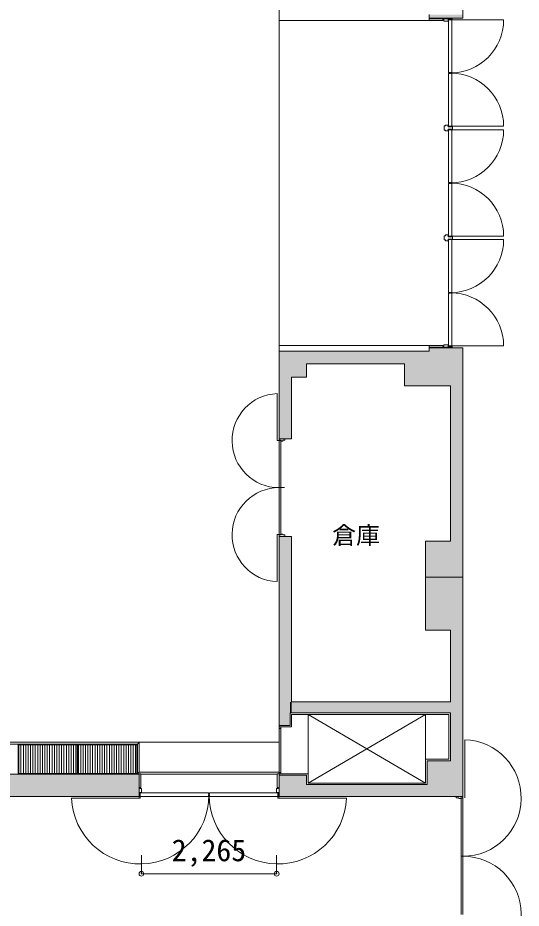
# Model space of a CAD drawing. Units: millimetres, scale not verified. Extents: x -41541 to 40812, y -111456 to -40681.
# Drawn here: x 16409 to 24839, y -92111 to -77201 of the extents above; entities that cross this region are included whole.
import ezdxf
from ezdxf.enums import TextEntityAlignment as Align

# ---------------------------------------------------------------- set-up
doc = ezdxf.new("R2010")
doc.units = ezdxf.units.MM
doc.header["$LTSCALE"] = 200
doc.header["$PDMODE"] = 32
doc.header["$PDSIZE"] = 80
for name, color, linetype, lineweight in [('0-1_躯体', 7, 'Continuous', 9), ('0-2_建具', 7, 'Continuous', 9), ('0-3_仕上', 4, 'Continuous', 5), ('0-6_寸法', 4, 'Continuous', 5)]:
    doc.layers.add(name, color=color, linetype=linetype, lineweight=lineweight)
doc.layers.add('0-4_室名', color=7, linetype='Continuous')
doc.styles.add('ＭＳ ゴシック', font='')
doc.styles.add('ＭＳ Ｐゴシック', font='')
doc.styles.get('ＭＳ ゴシック').set_extended_font_data('MS Gothic')
doc.styles.get('ＭＳ Ｐゴシック').set_extended_font_data('MS PGothic')

msp = doc.modelspace()

# ---------------------------------------------------------------- linework, layer by layer
at = {"layer": '0-1_躯体'}
for p, q in [((20783.9, -83159.5), (20783.9, -56764.9)), ((23863.9, -77206.2), (23863.9, -74116.2)), ((23298.9, -77246.2), (23298.9, -77146.2)), ((23863.9, -77206.2), (23298.9, -77206.2)), ((23033.9, -77246.2), (20783.9, -77246.2)), ((23298.9, -77246.2), (23033.9, -77246.2)), ((23033.9, -82686.2), (20783.9, -82686.2)), ((20783.9, -82686.2), (20783.9, -90241.2)), ((23298.9, -82686.2), (23033.9, -82686.2)), ((23298.9, -82686.2), (23298.9, -82786.2)), ((23863.9, -82726.2), (23298.9, -82726.2)), ((23863.9, -82726.2), (23863.9, -90241.2)), ((21578.9, -82786.2), (20783.9, -82786.2)), ((21505.1, -82786.2), (23298.9, -82786.2)), ((21243.9, -82996.2), (22886.9, -82996.2)), ((21243.9, -82996.2), (21243.9, -83216.2)), ((22886.9, -82996.2), (22886.9, -83366.2)), ((20993.9, -84251.2), (20993.9, -83216.2)), ((20993.9, -83216.2), (20993.9, -84251.2)), ((20993.9, -83216.2), (21243.9, -83216.2)), ((23653.9, -83366.2), (22886.9, -83366.2)), ((20993.9, -85886.2), (20783.9, -85886.2)), ((20993.9, -88656.2), (20993.9, -85886.2)), ((23233.9, -85966.2), (23233.9, -87456.2)), ((23233.9, -86566.2), (23863.9, -86566.2)), ((23653.9, -87456.2), (23233.9, -87456.2)), ((23653.9, -87456.2), (23653.9, -88656.2)), ((20993.9, -88656.2), (23653.9, -88656.2)), ((20968.9, -88841.2), (23653.9, -88841.2)), ((20968.9, -89051.2), (20968.9, -88841.2)), ((23653.9, -88841.2), (23653.9, -89641.2)), ((20993.9, -88866.2), (23628.9, -88866.2)), ((20993.9, -89076.2), (20993.9, -88866.2)), ((23238.9, -88865.8), (21268.9, -90016.2)), ((21268.9, -90016.2), (21268.9, -88866.2)), ((23238.9, -90016.2), (21268.9, -88866.2)), ((23238.9, -88865.8), (23238.9, -90016.2)), ((23628.9, -88866.2), (23628.9, -89616.2)), ((20783.9, -89051.2), (20968.9, -89051.2)), ((20993.9, -89076.2), (20783.9, -89076.2)), ((20813.9, -89861.2), (20813.9, -89076.2)), ((20783.4, -89331.2), (9593.9, -89331.2)), ((9618.9, -89366.2), (18413.9, -89366.2)), ((18438.9, -89331.2), (18413.9, -89366.2)), ((18413.9, -89366.2), (18413.9, -89866.2)), ((18438.9, -89831.2), (18438.9, -89331.2)), ((23238.9, -89616.2), (23628.9, -89616.2)), ((23263.9, -89641.2), (23263.9, -90041.2)), ((23263.9, -89641.2), (23653.9, -89641.2)), ((9593.9, -89866.2), (18438.9, -89866.2)), ((18438.9, -89831.2), (18413.9, -89866.2)), ((20783.4, -89831.2), (18438.9, -89831.2)), ((18468.9, -89861.2), (18468.9, -89866.2)), ((18468.9, -89866.2), (20753.9, -89866.2)), ((20783.9, -89861.2), (20753.9, -89861.2)), ((20753.9, -89861.2), (20753.9, -89866.2)), ((21243.9, -89861.2), (20777.6, -89861.2)), ((21243.9, -89886.2), (20783.9, -89886.2)), ((21268.9, -89861.2), (20789.4, -89861.2)), ((21243.9, -89886.2), (21243.9, -90041.2)), ((21243.9, -90041.2), (23263.9, -90041.2)), ((21268.9, -90016.2), (23238.9, -90016.2)), ((9593.9, -90241.2), (18438.9, -90241.2)), ((20783.9, -90241.2), (23863.9, -90241.2))]:
    msp.add_line(p, q, dxfattribs=at)
for points in [[(23653.9, -83366.2), (23653.9, -85966.2), (23233.9, -85966.2)], [(20783.9, -84251.2), (20792.8, -84251.2), (20993.9, -84251.2)], [(18468.9, -89861.2), (18438.9, -89861.2), (18438.9, -90241.2)]]:
    msp.add_lwpolyline(points, dxfattribs=at)
at = {"layer": '0-1_躯体', "color": 9}
for points in [[(23298.9, -77146.2), (23298.9, -77206.2), (23863.9, -77146.2), (23863.9, -77206.2)], [(23863.9, -82726.2), (23298.9, -82726.2), (23863.9, -82786.2), (23298.9, -82786.2)], [(23863.9, -82726.2), (23653.9, -82726.2), (23863.9, -85966.2), (23653.9, -85966.2)], [(20783.9, -82786.2), (20783.9, -83216.2), (21243.9, -82786.2), (21243.9, -83216.2)], [(20993.9, -84251.2), (20993.9, -82786.2), (20783.9, -84251.2), (20783.9, -82786.2)], [(21243.9, -82996.2), (23298.9, -82996.2), (21243.9, -82786.2), (23298.9, -82786.2)], [(22886.9, -83366.2), (23863.9, -83366.2), (22886.9, -82786.2), (23863.9, -82786.2)], [(20993.9, -88656.2), (20993.9, -85886.2), (20783.9, -88656.2), (20783.9, -85886.2)], [(23863.9, -86566.2), (23863.9, -85966.2), (23233.9, -86566.2), (23233.9, -85966.2)], [(23653.9, -87456.2), (23653.9, -86566.2), (23233.9, -87456.2), (23233.9, -86566.2)], [(23863.9, -86566.2), (23653.9, -86566.2), (23863.9, -89641.2), (23653.9, -89641.2)], [(20968.9, -89051.2), (20968.9, -88656.2), (20783.9, -89051.2), (20783.9, -88656.2)], [(20993.9, -88656.2), (20968.9, -88656.2), (20993.9, -88841.2), (20968.9, -88841.2)], [(20968.9, -88841.2), (23653.9, -88841.2), (20968.9, -88656.2), (23653.9, -88656.2)], [(23263.9, -89641.2), (23263.9, -90241.2), (23863.9, -89641.2), (23863.9, -90241.2)], [(18438.9, -89866.2), (9593.9, -89866.2), (18438.9, -90241.2), (9593.9, -90241.2)], [(20783.9, -90241.2), (21243.9, -90241.2), (20783.9, -89886.2), (21243.9, -89886.2)], [(23863.9, -90241.2), (23863.9, -90041.2), (21243.9, -90241.2), (21243.9, -90041.2)]]:
    msp.add_solid(points, dxfattribs=at)
at = {"layer": '0-2_建具'}
for p, q in [((23298.9, -77246.2), (23298.9, -77216.2)), ((23678.9, -77216.2), (23298.9, -77216.2)), ((23543.9, -77231.2), (23528.9, -77231.2)), ((23528.9, -77231.2), (23528.9, -77246.2)), ((23543.9, -77231.2), (23543.9, -77256.2)), ((23678.8, -77226.2), (23613.9, -77226.2)), ((23613.9, -77226.2), (23613.9, -77256.2)), ((23683.9, -77228.7), (23678.8, -77226.2)), ((23683.9, -77206.2), (23678.9, -77206.2)), ((23678.9, -77206.2), (23678.9, -77216.2)), ((23683.9, -77206.2), (23683.9, -77228.7)), ((23528.9, -77246.2), (23298.9, -77246.2)), ((23613.9, -77256.2), (23543.9, -77256.2)), ((23618.9, -77236.2), (23618.9, -78118.7)), ((23678.9, -78118.7), (23678.9, -77236.2)), ((23641.4, -78118.7), (23618.9, -78118.7)), ((23641.4, -78118.7), (23641.4, -78124.7)), ((23641.4, -78133.7), (23641.4, -78127.7)), ((23618.9, -79016.2), (23618.9, -78133.7)), ((23641.4, -78133.7), (23618.9, -78133.7)), ((23678.9, -78133.7), (23678.9, -79016.2)), ((23573.9, -79011.2), (23548.9, -79011.2)), ((23548.9, -79011.2), (23548.9, -79081.2)), ((23613.9, -78996.2), (23613.9, -79026.2)), ((23678.9, -79026.2), (23688.9, -79021.3)), ((23688.9, -79036.2), (23688.9, -79021.3)), ((23573.9, -79081.2), (23548.9, -79081.2)), ((23573.9, -79081.2), (23573.9, -79096.2)), ((23678.9, -79026.2), (23613.9, -79026.2)), ((23618.9, -79076.2), (23618.9, -79958.7)), ((23678.9, -79066.2), (23688.9, -79071.1)), ((23678.9, -79958.7), (23678.9, -79076.2)), ((23688.9, -79028.2), (23688.9, -79071.1)), ((23641.4, -79958.7), (23618.9, -79958.7)), ((23618.9, -80856.2), (23618.9, -79973.7)), ((23641.4, -79973.7), (23618.9, -79973.7)), ((23641.4, -79958.7), (23641.4, -79964.7)), ((23641.4, -79973.7), (23641.4, -79967.7)), ((23678.9, -79958.3), (23678.9, -80856.2)), ((23573.8, -80921.2), (23548.8, -80921.2)), ((23573.8, -80921.2), (23573.8, -80936.2)), ((23613.8, -80836.2), (23613.8, -80866.2)), ((23678.9, -80866.2), (23613.8, -80866.2)), ((23618.9, -80916.2), (23618.9, -81798.7)), ((23678.9, -80866.2), (23688.8, -80861.3)), ((23678.9, -80906.2), (23688.8, -80911.1)), ((23678.9, -81798.7), (23678.9, -80916.2)), ((23688.8, -80876.2), (23688.8, -80861.3)), ((23688.8, -80868.2), (23688.8, -80911.1)), ((23641.4, -81798.7), (23618.9, -81798.7)), ((23618.9, -82696.2), (23618.9, -81813.7)), ((23641.4, -81813.7), (23618.9, -81813.7)), ((23641.4, -81798.7), (23641.4, -81804.7)), ((23641.4, -81813.7), (23641.4, -81807.7)), ((23678.9, -81813.7), (23678.9, -82696.2)), ((23528.9, -82686.2), (23298.9, -82686.2)), ((23613.9, -82676.2), (23543.9, -82676.2)), ((23543.9, -82701.2), (23543.9, -82676.2)), ((23613.9, -82706.2), (23613.9, -82676.2)), ((23678.8, -82706.2), (23613.9, -82706.2)), ((23678.9, -82726.2), (23678.9, -82716.2)), ((23683.9, -82726.2), (23678.9, -82726.2)), ((20783.9, -85088.7), (20783.9, -84281.2)), ((20818.9, -84291.2), (20848.9, -84291.2)), ((20818.9, -84291.2), (20848.9, -84291.2)), ((20848.9, -84276.2), (20878.9, -84276.2)), ((20848.9, -84276.2), (20848.9, -84291.2)), ((20848.9, -84276.2), (20878.9, -84276.2)), ((20848.9, -84276.2), (20848.9, -84291.2)), ((20755.7, -85068.7), (20877.3, -85068.7)), ((20783.9, -85103.7), (20783.9, -85856.2)), ((20753.9, -85856.2), (20813.9, -85856.2)), ((20783.9, -85886.2), (20783.9, -85861.2)), ((20818.9, -85846.2), (20848.9, -85846.2)), ((20848.9, -85861.2), (20848.9, -85846.2)), ((20848.9, -85861.2), (20878.9, -85861.2)), ((20878.9, -85886.2), (20878.9, -85861.2)), ((20783.9, -85886.2), (20878.9, -85886.2)), ((20783.9, -90241.2), (20783.9, -89076.2)), ((20813.9, -89076.2), (20783.9, -89076.2)), ((20783.9, -89101.2), (20813.9, -89101.2)), ((20813.9, -89861.2), (20813.9, -89076.2)), ((18438.9, -89861.2), (18468.9, -89861.2)), ((18438.9, -90241.2), (18438.9, -89861.2)), ((18468.9, -90091.2), (18468.9, -89861.2)), ((20753.9, -90091.2), (20753.9, -89861.2)), ((20813.9, -89861.2), (20753.9, -89861.2)), ((20813.9, -89836.2), (20783.9, -89836.2)), ((20813.9, -89836.2), (20783.9, -89836.2)), ((18448.9, -90241.2), (18448.9, -90176.2)), ((18453.9, -90091.2), (18468.9, -90091.2)), ((18453.9, -90106.2), (18453.9, -90091.2)), ((18453.9, -90106.2), (18478.9, -90106.2)), ((18458.9, -90181.2), (19603.9, -90181.2)), ((18478.9, -90176.2), (18478.9, -90106.2)), ((19603.9, -90203.7), (19603.9, -90181.2)), ((19603.9, -90203.7), (19609.9, -90203.7)), ((19609.9, -90218.7), (19609.9, -90203.7)), ((19612.9, -90218.7), (19612.9, -90203.7)), ((19618.9, -90203.7), (19612.9, -90203.7)), ((19618.9, -90203.7), (19618.9, -90181.2)), ((20763.9, -90181.2), (19618.9, -90181.2)), ((20768.9, -90106.2), (20743.9, -90106.2)), ((20743.9, -90176.2), (20743.9, -90106.2)), ((20773.9, -90176.2), (20743.9, -90176.2)), ((20768.9, -90091.2), (20753.9, -90091.2)), ((20768.9, -90106.2), (20768.9, -90091.2)), ((20773.9, -90241.2), (20773.9, -90176.2)), ((18428.9, -90241.2), (18438.9, -90241.2)), ((18428.9, -90246.2), (18428.9, -90241.2)), ((18428.9, -90246.2), (18451.4, -90246.2)), ((18451.4, -90246.2), (18448.9, -90241.2)), ((19603.9, -90241.2), (18458.9, -90241.2)), ((19603.9, -90241.2), (19603.9, -90218.7)), ((19618.9, -90241.2), (19618.9, -90218.7)), ((19618.9, -90241.2), (20763.9, -90241.2)), ((20771.3, -90246.2), (20773.9, -90241.2)), ((20793.9, -90246.2), (20771.3, -90246.2)), ((20793.9, -90241.2), (20783.9, -90241.2)), ((20793.9, -90246.2), (20793.9, -90241.2)), ((23748.9, -90241.2), (23863.9, -90241.2)), ((23828.9, -90276.2), (23793.9, -90276.2)), ((23828.9, -90261.2), (23828.9, -90276.2)), ((23863.9, -90266.2), (23833.9, -90266.2)), ((23833.9, -90266.2), (23833.9, -91246.2)), ((23863.9, -90266.2), (23863.9, -91246.2)), ((23833.9, -92216.2), (23833.9, -91236.2)), ((23863.9, -91241.2), (23833.9, -91241.2)), ((23863.9, -91211.2), (23863.9, -91231.2)), ((23863.9, -92216.2), (23863.9, -91236.2))]:
    msp.add_line(p, q, dxfattribs=at)
at = {"layer": '0-2_建具', "color": 4, "lineweight": 5}
for p, q in [((24544.9, -77236.2), (23618.9, -77236.2)), ((24544.9, -79016.2), (23618.9, -79016.2)), ((24544.9, -79076.2), (23618.9, -79076.2)), ((24544.9, -80856.2), (23618.9, -80856.2)), ((24544.9, -80916.2), (23618.9, -80916.2)), ((24544.9, -82696.2), (23618.9, -82696.2)), ((20753.9, -83494.2), (20753.9, -84281.2)), ((20753.9, -86643.1), (20753.9, -85856.2)), ((23893.9, -89291.6), (23893.9, -90261.2)), ((20763.9, -90181.2), (20763.9, -90271.2)), ((20763.9, -90271.2), (21913.7, -90271.2))]:
    msp.add_line(p, q, dxfattribs=at)
at = {"layer": '0-2_建具'}
for points in [[(23678.9, -78118.7), (23656.4, -78118.7), (23656.4, -78124.7), (23641.4, -78124.7)], [(23678.9, -78133.7), (23656.4, -78133.7), (23656.4, -78127.7), (23641.4, -78127.7)], [(23613.9, -78996.2), (23573.9, -78996.2), (23573.9, -79011.2)], [(23678.9, -79066.2), (23613.9, -79066.2), (23613.9, -79096.2), (23573.9, -79096.2)], [(23678.9, -79958.7), (23656.4, -79958.7), (23656.4, -79964.7), (23641.4, -79964.7)], [(23678.9, -79973.7), (23656.4, -79973.7), (23656.4, -79967.7), (23641.4, -79967.7)], [(23573.8, -80851.2), (23548.8, -80851.2), (23548.8, -80921.2)], [(23613.8, -80836.2), (23573.8, -80836.2), (23573.8, -80851.2)], [(23678.9, -80906.2), (23613.8, -80906.2), (23613.8, -80936.2), (23573.8, -80936.2)], [(23678.9, -81798.7), (23656.4, -81798.7), (23656.4, -81804.7), (23641.4, -81804.7)], [(23678.9, -81813.7), (23656.4, -81813.7), (23656.4, -81807.7), (23641.4, -81807.7)], [(23678.9, -82716.2), (23298.9, -82716.2), (23298.9, -82686.2)], [(23543.9, -82701.2), (23528.9, -82701.2), (23528.9, -82686.2)], [(23683.9, -82726.2), (23683.9, -82703.7), (23678.8, -82706.2)], [(20753.9, -84281.2), (20813.9, -84281.2), (20813.9, -85856.2)], [(20783.9, -84251.2), (20878.9, -84251.2), (20878.9, -84276.2)], [(20783.9, -84251.2), (20878.9, -84251.2), (20878.9, -84276.2)], [(20783.9, -84251.2), (20783.9, -84276.2), (20818.9, -84276.2)], [(20783.9, -84251.2), (20783.9, -84276.2), (20818.9, -84276.2)], [(20818.9, -84276.2), (20818.9, -84291.2), (20848.9, -84291.2)], [(20783.9, -85861.2), (20818.9, -85861.2), (20818.9, -85846.2), (20818.9, -85861.2)], [(18448.9, -90176.2), (18478.9, -90176.2), (18478.9, -90106.2)], [(23793.9, -90276.2), (23793.9, -90261.2), (23748.9, -90261.2), (23748.9, -90241.2)], [(23863.9, -90241.2), (23863.9, -90261.2), (23828.9, -90261.2)]]:
    msp.add_lwpolyline(points, dxfattribs=at)
at = {"layer": '0-2_建具', "color": 4, "lineweight": 5}
msp.add_lwpolyline([(18458.9, -90181.2), (18458.9, -90271.2), (17309.1, -90271.2)], dxfattribs=at)
for centre, radius, start, end in [((23656.4, -77236.2), 888.5, 270, 0), ((23656.4, -79016.2), 888.5, 0, 90), ((23656.4, -79076.2), 888.5, 270, 0), ((23656.4, -80856.2), 888.5, 0, 90), ((23656.4, -80916.2), 888.5, 270, 0), ((23656.4, -82696.2), 888.5, 0, 90), ((20783.9, -84281.2), 787.5, 92.18322, 269.94605), ((20783.9, -85856.2), 787.5, 89.97632, 267.81678), ((23863.9, -90266.2), 975, 270, 88.23677), ((18458.9, -90218.7), 1151, 182.6135, 0.00454), ((20763.9, -90218.7), 1151, 179.99546, 357.3865), ((23863.9, -92216.2), 975, 271.76323, 90)]:
    msp.add_arc(centre, radius, start, end, dxfattribs=at)
at = {"layer": '0-3_仕上', "color": 7, "lineweight": 9}
for p, q in [((16423.9, -89856.2), (16423.9, -89376.2)), ((17404.4, -89376.2), (16423.9, -89376.2)), ((17404.4, -89856.2), (17404.4, -89376.2)), ((17423.9, -89856.2), (17423.9, -89376.2)), ((18404.4, -89376.2), (17423.9, -89376.2)), ((18404.4, -89856.2), (18404.4, -89376.2)), ((16413.9, -89866.2), (15413.9, -89866.2)), ((17404.4, -89856.2), (16423.9, -89856.2)), ((18404.4, -89856.2), (17423.9, -89856.2))]:
    msp.add_line(p, q, dxfattribs=at)
at = {"layer": '0-3_仕上'}
for p, q in [((16462.1, -89856.2), (16462.1, -89376.2)), ((16502.1, -89856.2), (16502.1, -89376.2)), ((16542.1, -89856.2), (16542.1, -89376.2)), ((16582.1, -89856.2), (16582.1, -89376.2)), ((16622.1, -89856.2), (16622.1, -89376.2)), ((16662.1, -89856.2), (16662.1, -89376.2)), ((16702.1, -89856.2), (16702.1, -89376.2)), ((16742.1, -89856.2), (16742.1, -89376.2)), ((16782.1, -89856.2), (16782.1, -89376.2)), ((16822.1, -89856.2), (16822.1, -89376.2)), ((16862.1, -89856.2), (16862.1, -89376.2)), ((16902.1, -89856.2), (16902.1, -89376.2)), ((16942.1, -89856.2), (16942.1, -89376.2)), ((16982.1, -89856.2), (16982.1, -89376.2)), ((17022.1, -89856.2), (17022.1, -89376.2)), ((17062.1, -89856.2), (17062.1, -89376.2)), ((17102.1, -89856.2), (17102.1, -89376.2)), ((17142.1, -89856.2), (17142.1, -89376.2)), ((17182.1, -89856.2), (17182.1, -89376.2)), ((17222.1, -89856.2), (17222.1, -89376.2)), ((17262.1, -89856.2), (17262.1, -89376.2)), ((17302.1, -89856.2), (17302.1, -89376.2)), ((17342.1, -89856.2), (17342.1, -89376.2)), ((17382.1, -89856.2), (17382.1, -89376.2)), ((17462.1, -89856.2), (17462.1, -89376.2)), ((17502.1, -89856.2), (17502.1, -89376.2)), ((17542.1, -89856.2), (17542.1, -89376.2)), ((17582.1, -89856.2), (17582.1, -89376.2)), ((17622.1, -89856.2), (17622.1, -89376.2)), ((17662.1, -89856.2), (17662.1, -89376.2)), ((17702.1, -89856.2), (17702.1, -89376.2)), ((17742.1, -89856.2), (17742.1, -89376.2)), ((17782.1, -89856.2), (17782.1, -89376.2)), ((17822.1, -89856.2), (17822.1, -89376.2)), ((17862.1, -89856.2), (17862.1, -89376.2)), ((17902.1, -89856.2), (17902.1, -89376.2)), ((17942.1, -89856.2), (17942.1, -89376.2)), ((17982.1, -89856.2), (17982.1, -89376.2)), ((18022.1, -89856.2), (18022.1, -89376.2)), ((18062.1, -89856.2), (18062.1, -89376.2)), ((18102.1, -89856.2), (18102.1, -89376.2)), ((18142.1, -89856.2), (18142.1, -89376.2)), ((18182.1, -89856.2), (18182.1, -89376.2)), ((18222.1, -89856.2), (18222.1, -89376.2)), ((18262.1, -89856.2), (18262.1, -89376.2)), ((18302.1, -89856.2), (18302.1, -89376.2)), ((18342.1, -89856.2), (18342.1, -89376.2)), ((18382.1, -89856.2), (18382.1, -89376.2))]:
    msp.add_line(p, q, dxfattribs=at)
at = {"layer": '0-3_仕上', "color": 7, "lineweight": 9}
for points in [[(16413.9, -89866.2), (16413.9, -89366.2), (15413.9, -89366.2)], [(17413.9, -89866.2), (17413.9, -89366.2), (16413.9, -89366.2)], [(17413.9, -89866.2), (16413.9, -89866.2), (16413.9, -89366.2)], [(18413.9, -89866.2), (18413.9, -89366.2), (17413.9, -89366.2)], [(18413.9, -89866.2), (17413.9, -89866.2), (17413.9, -89366.2)]]:
    msp.add_lwpolyline(points, dxfattribs=at)
at = {"layer": '0-6_寸法'}
for p, q in [((18478.9, -91534.6), (18478.9, -91223.9)), ((20743.9, -91534.6), (20743.9, -91223.9)), ((18478.9, -91534.6), (20743.9, -91534.6))]:
    msp.add_line(p, q, dxfattribs=at)
for p in [(18478.9, -91534.6), (20743.9, -91534.6)]:
    msp.add_point(p, dxfattribs=at)

# ---------------------------------------------------------------- texts
at = {"layer": '0-4_室名', "style": 'ＭＳ Ｐゴシック'}
msp.add_text('倉庫', height=293.3, dxfattribs=at).set_placement((21674, -86100.3), align=Align.BOTTOM_LEFT)
at = {"layer": '0-6_寸法', "style": 'ＭＳ ゴシック'}
msp.add_text('2,265', height=366.6, dxfattribs=at).set_placement((18986.4, -91434.6), align=Align.BOTTOM_LEFT)

doc.saveas('drawing.dxf')
